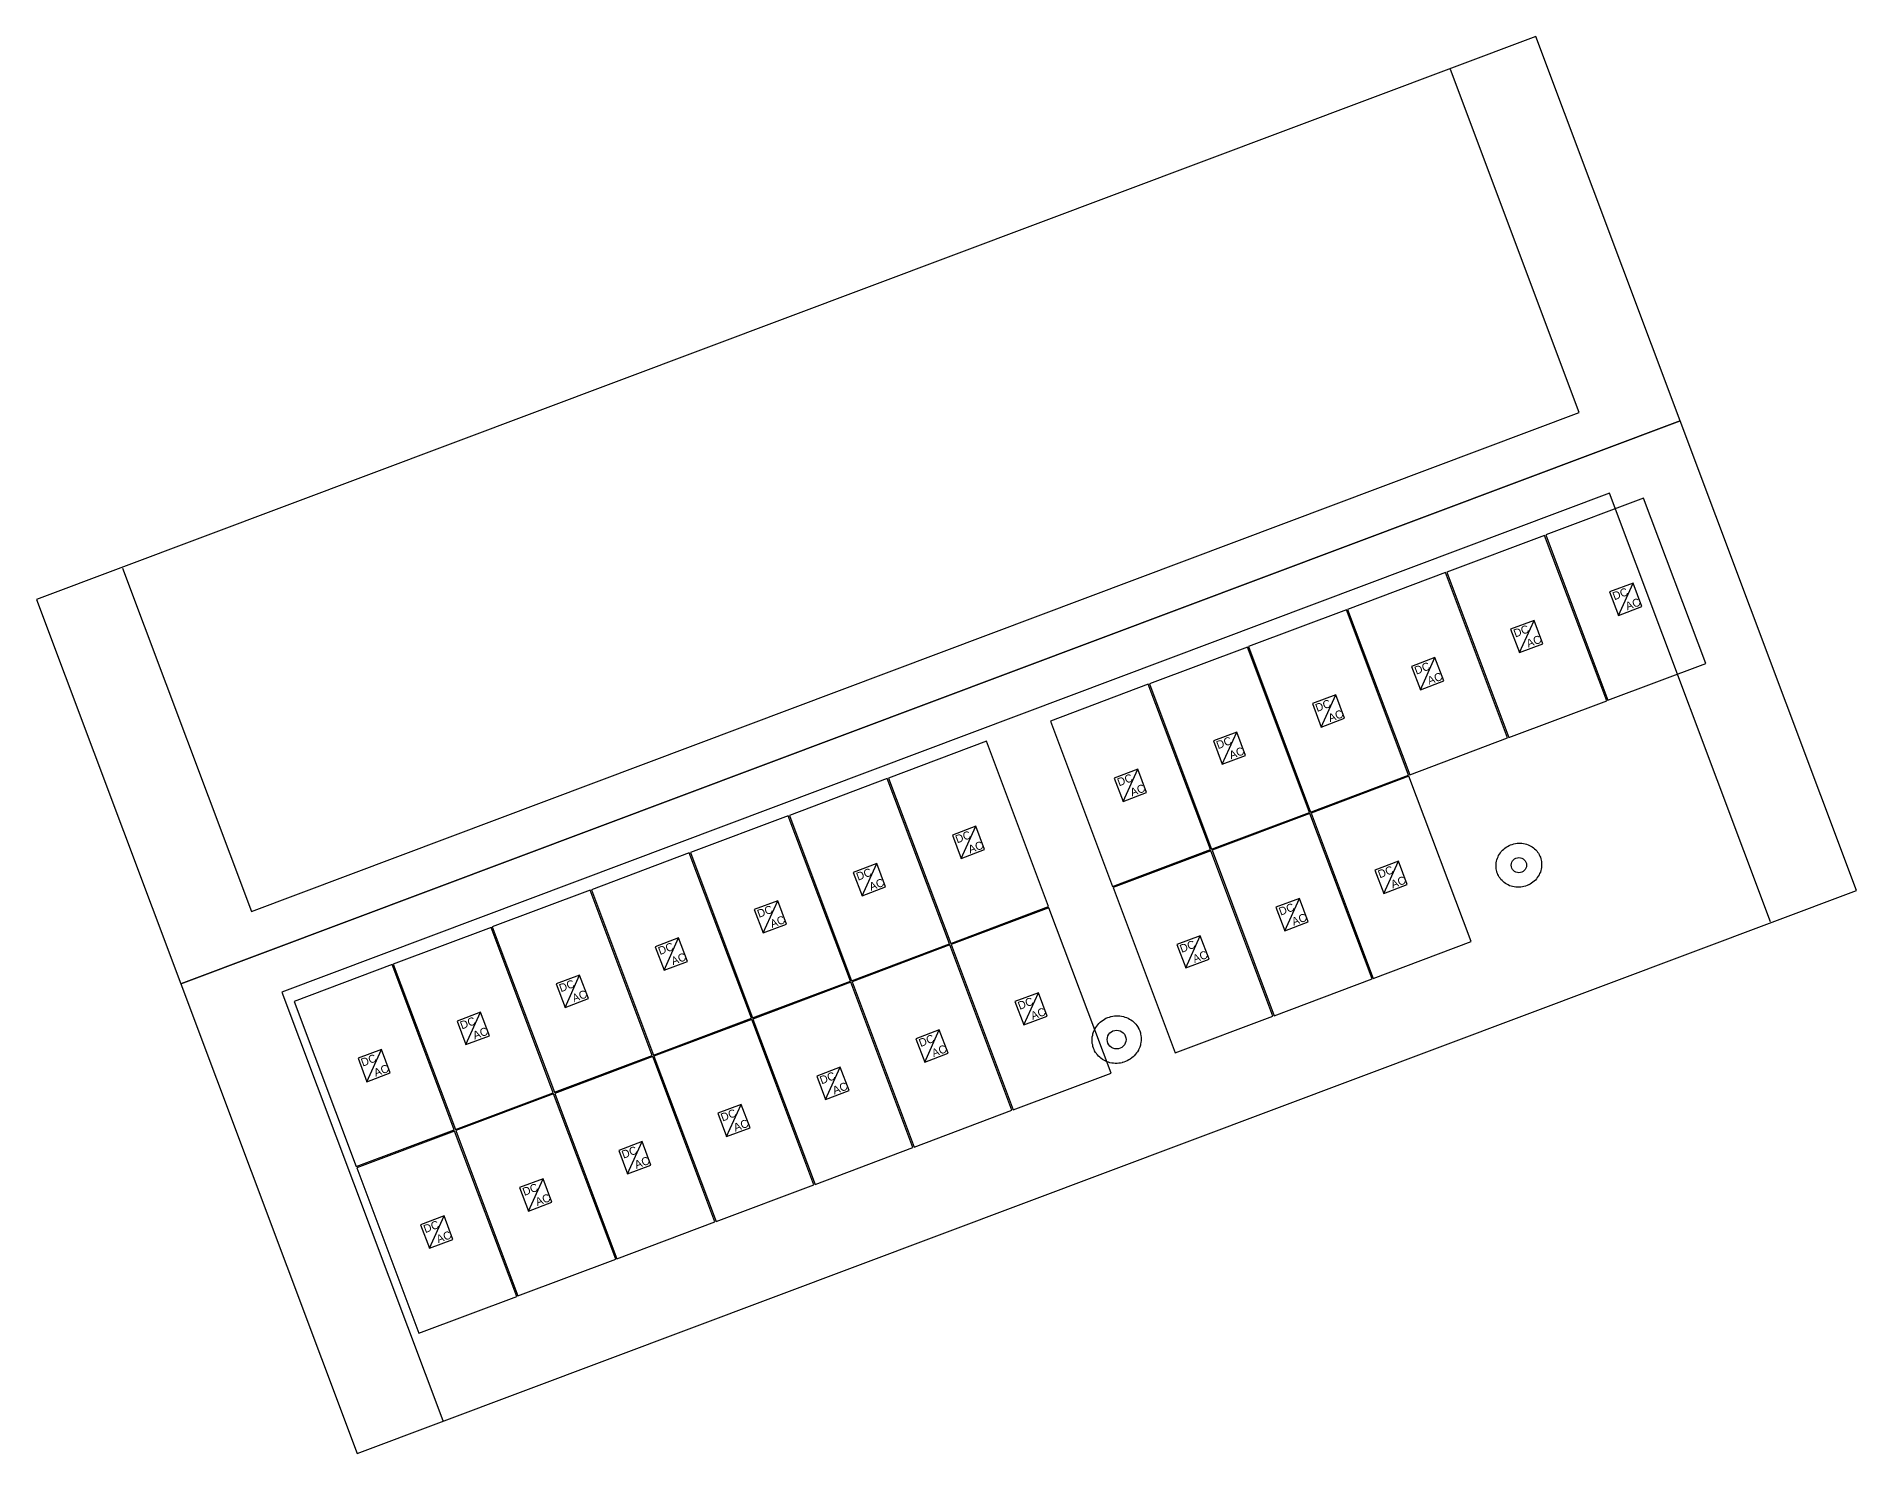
# Model space of a CAD drawing. Header units: feet. Extents: x -179 to 31, y -22 to 191.
# Drawn here: x -179.3 to -119.6, y 144.5 to 191 of the extents above; entities that cross this region are included whole.
import ezdxf

# ---------------------------------------------------------------- set-up
doc = ezdxf.new("R2010")
doc.units = ezdxf.units.FT
for name, color, linetype in [('Buildings', 7, 'CONTINUOUS'), ('Modules', 7, 'CONTINUOUS'), ('Obstructions', 7, 'CONTINUOUS'), ('Setbacks', 7, 'CONTINUOUS')]:
    doc.layers.add(name, color=color, linetype=linetype)

msp = doc.modelspace()

# ---------------------------------------------------------------- linework, layer by layer
at = {"layer": 'Buildings', "color": 252}
for p, q in [((-130.149, 190.985), (-179.316, 172.514)), ((-125.413, 178.379), (-130.149, 190.985)), ((-125.413, 178.379), (-174.58, 159.909)), ((-174.58, 159.909), (-125.413, 178.379)), ((-119.625, 162.973), (-125.413, 178.379)), ((-179.316, 172.514), (-174.58, 159.909)), ((-168.792, 144.502), (-119.625, 162.973)), ((-174.58, 159.909), (-168.792, 144.502))]:
    msp.add_line(p, q, dxfattribs=at)
at = {"layer": 'Modules', "color": 254}
for p, q in [((-126.61, 175.838), (-129.819, 174.632)), ((-124.572, 170.415), (-126.61, 175.838)), ((-129.858, 174.618), (-133.067, 173.412)), ((-127.82, 169.195), (-129.858, 174.618)), ((-129.819, 174.632), (-127.782, 169.209)), ((-133.106, 173.398), (-136.315, 172.192)), ((-131.068, 167.975), (-133.106, 173.398)), ((-133.067, 173.412), (-131.03, 167.989)), ((-126.956, 173.051), (-127.724, 172.763)), ((-127.724, 172.763), (-127.435, 171.995)), ((-127.435, 171.995), (-126.956, 173.051)), ((-126.668, 172.284), (-126.956, 173.051)), ((-136.356, 172.174), (-139.566, 170.969)), ((-134.319, 166.752), (-136.356, 172.174)), ((-136.315, 172.192), (-134.278, 166.769)), ((-127.435, 171.995), (-126.668, 172.284)), ((-130.204, 171.832), (-130.972, 171.543)), ((-130.972, 171.543), (-130.683, 170.775)), ((-130.683, 170.775), (-130.204, 171.832)), ((-129.916, 171.064), (-130.204, 171.832)), ((-139.604, 170.955), (-142.814, 169.749)), ((-137.567, 165.532), (-139.604, 170.955)), ((-139.566, 170.969), (-137.529, 165.546)), ((-130.683, 170.775), (-129.916, 171.064)), ((-133.452, 170.612), (-134.22, 170.323)), ((-134.22, 170.323), (-133.931, 169.555)), ((-133.931, 169.555), (-133.452, 170.612)), ((-133.164, 169.844), (-133.452, 170.612)), ((-127.782, 169.209), (-124.572, 170.415)), ((-142.852, 169.735), (-146.062, 168.529)), ((-140.815, 164.312), (-142.852, 169.735)), ((-142.814, 169.749), (-140.777, 164.326)), ((-133.931, 169.555), (-133.164, 169.844)), ((-136.703, 169.388), (-137.471, 169.1)), ((-137.471, 169.1), (-137.182, 168.332)), ((-137.182, 168.332), (-136.703, 169.388)), ((-136.414, 168.62), (-136.703, 169.388)), ((-131.03, 167.989), (-127.82, 169.195)), ((-146.062, 168.529), (-144.025, 163.106)), ((-137.182, 168.332), (-136.414, 168.62)), ((-148.161, 167.865), (-151.37, 166.659)), ((-146.123, 162.442), (-148.161, 167.865)), ((-139.951, 168.168), (-140.719, 167.88)), ((-140.719, 167.88), (-140.43, 167.112)), ((-140.43, 167.112), (-139.951, 168.168)), ((-139.662, 167.401), (-139.951, 168.168)), ((-134.278, 166.769), (-131.068, 167.975)), ((-140.43, 167.112), (-139.662, 167.401)), ((-151.411, 166.641), (-154.621, 165.436)), ((-149.374, 161.218), (-151.411, 166.641)), ((-151.37, 166.659), (-149.333, 161.236)), ((-143.199, 166.949), (-143.967, 166.66)), ((-143.967, 166.66), (-143.678, 165.892)), ((-143.678, 165.892), (-143.199, 166.949)), ((-142.91, 166.181), (-143.199, 166.949)), ((-137.529, 165.546), (-134.319, 166.752)), ((-134.305, 166.718), (-137.514, 165.512)), ((-132.268, 161.295), (-134.305, 166.718)), ((-143.678, 165.892), (-142.91, 166.181)), ((-154.659, 165.421), (-157.869, 164.216)), ((-152.622, 159.999), (-154.659, 165.421)), ((-154.621, 165.436), (-152.584, 160.013)), ((-140.777, 164.326), (-137.567, 165.532)), ((-137.553, 165.495), (-140.762, 164.289)), ((-135.516, 160.072), (-137.553, 165.495)), ((-137.514, 165.512), (-135.477, 160.089)), ((-148.507, 165.079), (-149.275, 164.79)), ((-149.275, 164.79), (-148.986, 164.022)), ((-148.986, 164.022), (-148.507, 165.079)), ((-148.219, 164.311), (-148.507, 165.079)), ((-157.907, 164.202), (-161.117, 162.996)), ((-155.87, 158.779), (-157.907, 164.202)), ((-157.869, 164.216), (-155.832, 158.793)), ((-148.986, 164.022), (-148.219, 164.311)), ((-144.025, 163.106), (-140.815, 164.312)), ((-140.801, 164.275), (-144.01, 163.069)), ((-138.764, 158.852), (-140.801, 164.275)), ((-140.762, 164.289), (-138.725, 158.866)), ((-151.758, 163.855), (-152.526, 163.567)), ((-152.526, 163.567), (-152.237, 162.799)), ((-152.237, 162.799), (-151.758, 163.855)), ((-151.469, 163.087), (-151.758, 163.855)), ((-134.651, 163.932), (-135.419, 163.643)), ((-135.419, 163.643), (-135.131, 162.876)), ((-135.131, 162.876), (-134.651, 163.932)), ((-134.363, 163.164), (-134.651, 163.932)), ((-161.155, 162.982), (-164.365, 161.776)), ((-159.118, 157.559), (-161.155, 162.982)), ((-161.117, 162.996), (-159.08, 157.573)), ((-152.237, 162.799), (-151.469, 163.087)), ((-144.01, 163.069), (-141.973, 157.646)), ((-135.131, 162.876), (-134.363, 163.164)), ((-155.006, 162.635), (-155.774, 162.347)), ((-155.485, 161.579), (-155.006, 162.635)), ((-154.717, 161.868), (-155.006, 162.635)), ((-149.333, 161.236), (-146.123, 162.442)), ((-146.112, 162.405), (-149.321, 161.199)), ((-144.075, 156.982), (-146.112, 162.405)), ((-137.899, 162.708), (-138.667, 162.42)), ((-138.667, 162.42), (-138.379, 161.652)), ((-138.379, 161.652), (-137.899, 162.708)), ((-137.611, 161.941), (-137.899, 162.708)), ((-164.403, 161.762), (-167.613, 160.556)), ((-162.366, 156.339), (-164.403, 161.762)), ((-164.365, 161.776), (-162.328, 156.353)), ((-155.774, 162.347), (-155.485, 161.579)), ((-155.485, 161.579), (-154.717, 161.868)), ((-138.379, 161.652), (-137.611, 161.941)), ((-158.254, 161.415), (-159.022, 161.127)), ((-158.733, 160.359), (-158.254, 161.415)), ((-157.965, 160.648), (-158.254, 161.415)), ((-152.584, 160.013), (-149.374, 161.218)), ((-149.36, 161.185), (-152.569, 159.979)), ((-147.323, 155.762), (-149.36, 161.185)), ((-149.321, 161.199), (-147.284, 155.776)), ((-141.147, 161.489), (-141.915, 161.2)), ((-141.915, 161.2), (-141.627, 160.432)), ((-141.627, 160.432), (-141.147, 161.489)), ((-140.859, 160.721), (-141.147, 161.489)), ((-135.477, 160.089), (-132.268, 161.295)), ((-159.022, 161.127), (-158.733, 160.359)), ((-158.733, 160.359), (-157.965, 160.648)), ((-141.627, 160.432), (-140.859, 160.721)), ((-167.654, 160.542), (-170.864, 159.336)), ((-165.617, 155.119), (-167.654, 160.542)), ((-167.613, 160.556), (-165.576, 155.133)), ((-161.502, 160.196), (-162.27, 159.907)), ((-161.981, 159.139), (-161.502, 160.196)), ((-161.213, 159.428), (-161.502, 160.196)), ((-155.832, 158.793), (-152.622, 159.999)), ((-152.569, 159.979), (-150.532, 154.556)), ((-138.725, 158.866), (-135.516, 160.072)), ((-162.27, 159.907), (-161.981, 159.139)), ((-161.981, 159.139), (-161.213, 159.428)), ((-152.608, 159.961), (-155.817, 158.756)), ((-150.571, 154.539), (-152.608, 159.961)), ((-146.458, 159.619), (-147.226, 159.33)), ((-146.938, 158.562), (-146.458, 159.619)), ((-146.17, 158.851), (-146.458, 159.619)), ((-170.864, 159.336), (-168.826, 153.914)), ((-164.75, 158.976), (-165.518, 158.687)), ((-165.229, 157.92), (-164.75, 158.976)), ((-164.461, 158.208), (-164.75, 158.976)), ((-159.08, 157.573), (-155.87, 158.779)), ((-147.226, 159.33), (-146.938, 158.562)), ((-146.938, 158.562), (-146.17, 158.851)), ((-141.973, 157.646), (-138.764, 158.852)), ((-165.518, 158.687), (-165.229, 157.92)), ((-165.229, 157.92), (-164.461, 158.208)), ((-155.856, 158.742), (-159.065, 157.536)), ((-153.819, 153.319), (-155.856, 158.742)), ((-155.817, 158.756), (-153.78, 153.333)), ((-149.706, 158.399), (-150.474, 158.11)), ((-150.186, 157.342), (-149.706, 158.399)), ((-149.418, 157.631), (-149.706, 158.399)), ((-168.001, 157.756), (-168.768, 157.468)), ((-168.48, 156.7), (-168.001, 157.756)), ((-167.712, 156.988), (-168.001, 157.756)), ((-150.474, 158.11), (-150.186, 157.342)), ((-150.186, 157.342), (-149.418, 157.631)), ((-168.768, 157.468), (-168.48, 156.7)), ((-168.48, 156.7), (-167.712, 156.988)), ((-162.328, 156.353), (-159.118, 157.559)), ((-159.104, 157.522), (-162.313, 156.316)), ((-157.067, 152.099), (-159.104, 157.522)), ((-159.065, 157.536), (-157.028, 152.113)), ((-152.954, 157.175), (-153.722, 156.887)), ((-153.434, 156.119), (-152.954, 157.175)), ((-152.666, 156.407), (-152.954, 157.175)), ((-153.722, 156.887), (-153.434, 156.119)), ((-153.434, 156.119), (-152.666, 156.407)), ((-147.284, 155.776), (-144.075, 156.982)), ((-165.576, 155.133), (-162.366, 156.339)), ((-162.355, 156.302), (-165.564, 155.096)), ((-160.317, 150.879), (-162.355, 156.302)), ((-162.313, 156.316), (-160.276, 150.893)), ((-156.202, 155.955), (-156.97, 155.667)), ((-156.682, 154.899), (-156.202, 155.955)), ((-155.914, 155.188), (-156.202, 155.955)), ((-156.97, 155.667), (-156.682, 154.899)), ((-150.532, 154.556), (-147.323, 155.762)), ((-168.826, 153.914), (-165.617, 155.119)), ((-165.603, 155.082), (-168.812, 153.876)), ((-163.565, 149.659), (-165.603, 155.082)), ((-165.564, 155.096), (-163.527, 149.673)), ((-159.45, 154.736), (-160.218, 154.447)), ((-159.93, 153.679), (-159.45, 154.736)), ((-159.162, 153.968), (-159.45, 154.736)), ((-156.682, 154.899), (-155.914, 155.188)), ((-160.218, 154.447), (-159.93, 153.679)), ((-153.78, 153.333), (-150.571, 154.539)), ((-168.812, 153.876), (-166.775, 148.453)), ((-162.701, 153.516), (-163.469, 153.227)), ((-163.18, 152.459), (-162.701, 153.516)), ((-162.413, 152.748), (-162.701, 153.516)), ((-159.93, 153.679), (-159.162, 153.968)), ((-163.469, 153.227), (-163.18, 152.459)), ((-157.028, 152.113), (-153.819, 153.319)), ((-165.949, 152.296), (-166.717, 152.007)), ((-166.428, 151.24), (-165.949, 152.296)), ((-165.661, 151.528), (-165.949, 152.296)), ((-163.18, 152.459), (-162.413, 152.748)), ((-166.717, 152.007), (-166.428, 151.24)), ((-160.276, 150.893), (-157.067, 152.099)), ((-166.428, 151.24), (-165.661, 151.528)), ((-163.527, 149.673), (-160.317, 150.879)), ((-166.775, 148.453), (-163.565, 149.659))]:
    msp.add_line(p, q, dxfattribs=at)
at = {"layer": 'Obstructions', "color": 252}
for centre, radius in [((-130.7, 163.802), 0.25), ((-143.891, 158.082), 0.308)]:
    msp.add_circle(centre, radius, dxfattribs=at)
at = {"layer": 'Setbacks', "color": 2}
for p, q in [((-128.721, 178.646), (-132.948, 189.898)), ((-172.265, 162.287), (-128.721, 178.646)), ((-127.728, 176.001), (-171.272, 159.642)), ((-122.448, 161.948), (-127.728, 176.001)), ((-176.493, 173.54), (-172.265, 162.287)), ((-131.364, 164.12), (-131.338, 164.166)), ((-131.338, 164.166), (-131.305, 164.207)), ((-131.338, 164.166), (-131.338, 164.166)), ((-131.305, 164.207), (-131.276, 164.251)), ((-131.276, 164.251), (-131.241, 164.29)), ((-131.276, 164.251), (-131.276, 164.251)), ((-131.241, 164.29), (-131.199, 164.325)), ((-131.241, 164.29), (-131.241, 164.29)), ((-131.199, 164.325), (-131.16, 164.362)), ((-131.16, 164.363), (-131.118, 164.394)), ((-131.16, 164.362), (-131.16, 164.363)), ((-131.118, 164.394), (-131.117, 164.394)), ((-131.117, 164.394), (-131.068, 164.419)), ((-131.068, 164.419), (-131.022, 164.449)), ((-131.022, 164.449), (-131.021, 164.449)), ((-131.021, 164.449), (-130.974, 164.47)), ((-130.974, 164.47), (-130.973, 164.471)), ((-130.973, 164.471), (-130.92, 164.485)), ((-130.92, 164.485), (-130.868, 164.505)), ((-130.868, 164.505), (-130.867, 164.505)), ((-130.867, 164.505), (-130.816, 164.516)), ((-130.816, 164.516), (-130.761, 164.519)), ((-130.816, 164.516), (-130.816, 164.516)), ((-130.761, 164.519), (-130.707, 164.527)), ((-130.707, 164.527), (-130.706, 164.527)), ((-130.706, 164.527), (-130.654, 164.527)), ((-130.654, 164.527), (-130.654, 164.527)), ((-130.654, 164.527), (-130.601, 164.519)), ((-130.601, 164.519), (-130.548, 164.516)), ((-130.548, 164.516), (-130.547, 164.516)), ((-130.547, 164.516), (-130.496, 164.505)), ((-130.496, 164.505), (-130.495, 164.505)), ((-130.495, 164.505), (-130.447, 164.487)), ((-130.447, 164.487), (-130.398, 164.474)), ((-130.398, 164.474), (-130.397, 164.473)), ((-130.397, 164.473), (-130.349, 164.452)), ((-130.349, 164.452), (-130.349, 164.452)), ((-130.349, 164.452), (-130.308, 164.425)), ((-130.308, 164.425), (-130.263, 164.402)), ((-130.263, 164.402), (-130.263, 164.402)), ((-130.263, 164.402), (-130.221, 164.371)), ((-130.221, 164.371), (-130.22, 164.371)), ((-130.22, 164.371), (-130.187, 164.337)), ((-130.187, 164.337), (-130.149, 164.307)), ((-130.149, 164.307), (-130.149, 164.307)), ((-130.149, 164.307), (-130.114, 164.268)), ((-130.114, 164.268), (-130.113, 164.268)), ((-130.113, 164.268), (-130.088, 164.228)), ((-130.088, 164.228), (-130.059, 164.192)), ((-130.059, 164.192), (-130.058, 164.192)), ((-130.058, 164.192), (-130.032, 164.147)), ((-131.448, 163.83), (-131.442, 163.882)), ((-131.445, 163.783), (-131.448, 163.83)), ((-131.448, 163.83), (-131.448, 163.83)), ((-131.448, 163.736), (-131.445, 163.783)), ((-131.448, 163.735), (-131.448, 163.736)), ((-131.442, 163.683), (-131.448, 163.735)), ((-131.442, 163.883), (-131.429, 163.93)), ((-131.442, 163.882), (-131.442, 163.883)), ((-131.43, 163.638), (-131.442, 163.683)), ((-131.442, 163.683), (-131.442, 163.683)), ((-131.423, 163.592), (-131.43, 163.638)), ((-131.429, 163.93), (-131.422, 163.977)), ((-131.407, 163.542), (-131.423, 163.592)), ((-131.423, 163.592), (-131.423, 163.592)), ((-131.422, 163.978), (-131.406, 164.028)), ((-131.422, 163.977), (-131.422, 163.978)), ((-131.406, 164.028), (-131.405, 164.028)), ((-131.405, 164.028), (-131.382, 164.073)), ((-131.382, 164.073), (-131.364, 164.12)), ((-131.364, 164.12), (-131.364, 164.12)), ((-130.032, 164.147), (-130.032, 164.146)), ((-130.032, 164.146), (-130.016, 164.103)), ((-129.996, 163.575), (-130.019, 163.53)), ((-130.016, 164.103), (-129.995, 164.062)), ((-129.995, 163.576), (-129.996, 163.575)), ((-129.995, 164.062), (-129.994, 164.062)), ((-129.979, 163.626), (-129.995, 163.576)), ((-129.994, 164.062), (-129.978, 164.012)), ((-129.972, 163.674), (-129.979, 163.626)), ((-129.979, 163.626), (-129.979, 163.626)), ((-129.978, 164.012), (-129.978, 164.011)), ((-129.978, 164.011), (-129.971, 163.965)), ((-129.959, 163.721), (-129.972, 163.674)), ((-129.971, 163.965), (-129.959, 163.921)), ((-129.959, 163.921), (-129.959, 163.92)), ((-129.959, 163.92), (-129.953, 163.868)), ((-129.953, 163.773), (-129.959, 163.721)), ((-129.959, 163.721), (-129.959, 163.721)), ((-129.953, 163.868), (-129.956, 163.821)), ((-129.956, 163.821), (-129.953, 163.774)), ((-129.953, 163.868), (-129.953, 163.868)), ((-129.953, 163.774), (-129.953, 163.773)), ((-131.406, 163.542), (-131.407, 163.542)), ((-131.385, 163.501), (-131.406, 163.542)), ((-131.369, 163.458), (-131.385, 163.501)), ((-131.369, 163.457), (-131.369, 163.458)), ((-131.343, 163.412), (-131.369, 163.457)), ((-131.342, 163.411), (-131.343, 163.412)), ((-131.313, 163.375), (-131.342, 163.411)), ((-131.288, 163.336), (-131.313, 163.375)), ((-131.287, 163.336), (-131.288, 163.336)), ((-131.252, 163.297), (-131.287, 163.336)), ((-131.252, 163.296), (-131.252, 163.297)), ((-131.214, 163.266), (-131.252, 163.296)), ((-131.181, 163.233), (-131.214, 163.266)), ((-131.18, 163.232), (-131.181, 163.233)), ((-131.138, 163.201), (-131.18, 163.232)), ((-131.093, 163.179), (-131.138, 163.201)), ((-131.138, 163.201), (-131.138, 163.201)), ((-131.052, 163.152), (-131.093, 163.179)), ((-131.004, 163.13), (-131.052, 163.152)), ((-131.052, 163.152), (-131.052, 163.152)), ((-131.003, 163.13), (-131.004, 163.13)), ((-130.954, 163.117), (-131.003, 163.13)), ((-130.906, 163.098), (-130.954, 163.117)), ((-130.905, 163.098), (-130.906, 163.098)), ((-130.854, 163.087), (-130.905, 163.098)), ((-130.853, 163.087), (-130.854, 163.087)), ((-130.8, 163.084), (-130.853, 163.087)), ((-130.747, 163.076), (-130.8, 163.084)), ((-130.695, 163.076), (-130.747, 163.076)), ((-130.747, 163.076), (-130.747, 163.076)), ((-130.694, 163.076), (-130.695, 163.076)), ((-130.64, 163.084), (-130.694, 163.076)), ((-130.585, 163.088), (-130.64, 163.084)), ((-130.534, 163.099), (-130.585, 163.088)), ((-130.585, 163.088), (-130.585, 163.088)), ((-130.533, 163.099), (-130.534, 163.099)), ((-130.481, 163.118), (-130.533, 163.099)), ((-130.428, 163.133), (-130.481, 163.118)), ((-130.427, 163.133), (-130.428, 163.133)), ((-130.38, 163.154), (-130.427, 163.133)), ((-130.379, 163.155), (-130.38, 163.154)), ((-130.333, 163.184), (-130.379, 163.155)), ((-130.284, 163.21), (-130.333, 163.184)), ((-130.283, 163.21), (-130.284, 163.21)), ((-130.241, 163.241), (-130.283, 163.21)), ((-130.202, 163.279), (-130.241, 163.241)), ((-130.241, 163.241), (-130.241, 163.241)), ((-130.16, 163.313), (-130.202, 163.279)), ((-130.125, 163.353), (-130.16, 163.314)), ((-130.16, 163.314), (-130.16, 163.313)), ((-130.096, 163.397), (-130.125, 163.353)), ((-130.125, 163.353), (-130.125, 163.353)), ((-130.063, 163.437), (-130.096, 163.397)), ((-130.037, 163.483), (-130.063, 163.438)), ((-130.063, 163.438), (-130.063, 163.437)), ((-130.019, 163.53), (-130.037, 163.484)), ((-130.037, 163.484), (-130.037, 163.483)), ((-171.272, 159.642), (-165.992, 145.589)), ((-144.287, 158.75), (-144.241, 158.779)), ((-144.241, 158.779), (-144.24, 158.78)), ((-144.24, 158.78), (-144.182, 158.806)), ((-144.182, 158.806), (-144.181, 158.806)), ((-144.181, 158.806), (-144.128, 158.821)), ((-144.128, 158.821), (-144.076, 158.84)), ((-144.076, 158.84), (-144.075, 158.84)), ((-144.075, 158.84), (-144.012, 158.854)), ((-144.012, 158.854), (-143.957, 158.857)), ((-144.012, 158.854), (-144.012, 158.854)), ((-143.957, 158.857), (-143.903, 158.865)), ((-143.903, 158.865), (-143.903, 158.865)), ((-143.903, 158.865), (-143.838, 158.865)), ((-143.838, 158.865), (-143.838, 158.865)), ((-143.838, 158.865), (-143.785, 158.857)), ((-143.785, 158.857), (-143.732, 158.854)), ((-143.732, 158.854), (-143.731, 158.854)), ((-143.731, 158.854), (-143.668, 158.841)), ((-143.668, 158.841), (-143.668, 158.841)), ((-143.668, 158.841), (-143.62, 158.822)), ((-143.62, 158.822), (-143.57, 158.809)), ((-143.57, 158.809), (-143.57, 158.809)), ((-143.57, 158.809), (-143.511, 158.783)), ((-143.511, 158.783), (-143.51, 158.782)), ((-143.51, 158.782), (-143.469, 158.755)), ((-144.689, 158.175), (-144.676, 158.222)), ((-144.676, 158.222), (-144.669, 158.27)), ((-144.669, 158.27), (-144.668, 158.271)), ((-144.668, 158.271), (-144.649, 158.332)), ((-144.649, 158.332), (-144.648, 158.332)), ((-144.648, 158.332), (-144.625, 158.377)), ((-144.625, 158.377), (-144.607, 158.424)), ((-144.607, 158.425), (-144.575, 158.48)), ((-144.607, 158.424), (-144.607, 158.425)), ((-144.575, 158.481), (-144.542, 158.522)), ((-144.575, 158.48), (-144.575, 158.481)), ((-144.542, 158.522), (-144.513, 158.565)), ((-144.513, 158.566), (-144.47, 158.613)), ((-144.513, 158.565), (-144.513, 158.566)), ((-144.47, 158.614), (-144.428, 158.648)), ((-144.47, 158.613), (-144.47, 158.614)), ((-144.428, 158.648), (-144.389, 158.686)), ((-144.389, 158.686), (-144.337, 158.724)), ((-144.389, 158.686), (-144.389, 158.686)), ((-144.337, 158.724), (-144.336, 158.724)), ((-144.336, 158.724), (-144.287, 158.75)), ((-143.469, 158.755), (-143.425, 158.733)), ((-143.425, 158.733), (-143.424, 158.733)), ((-143.424, 158.733), (-143.372, 158.695)), ((-143.372, 158.695), (-143.372, 158.695)), ((-143.372, 158.695), (-143.338, 158.661)), ((-143.338, 158.661), (-143.301, 158.631)), ((-143.301, 158.631), (-143.3, 158.63)), ((-143.3, 158.63), (-143.257, 158.583)), ((-143.257, 158.583), (-143.257, 158.582)), ((-143.257, 158.582), (-143.232, 158.543)), ((-143.232, 158.543), (-143.202, 158.507)), ((-143.202, 158.507), (-143.202, 158.506)), ((-143.202, 158.506), (-143.17, 158.451)), ((-143.17, 158.451), (-143.17, 158.45)), ((-143.17, 158.45), (-143.153, 158.407)), ((-143.153, 158.407), (-143.132, 158.366)), ((-143.132, 158.366), (-143.132, 158.366)), ((-143.132, 158.366), (-143.112, 158.304)), ((-143.112, 158.304), (-143.112, 158.304)), ((-143.112, 158.304), (-143.105, 158.258)), ((-143.105, 158.258), (-143.093, 158.214)), ((-143.093, 158.214), (-143.093, 158.213)), ((-143.093, 158.213), (-143.086, 158.149)), ((-144.696, 158.111), (-144.689, 158.175)), ((-144.696, 158.11), (-144.696, 158.111)), ((-144.693, 158.063), (-144.696, 158.11)), ((-144.696, 158.016), (-144.693, 158.063)), ((-144.689, 157.952), (-144.696, 158.016)), ((-144.696, 158.016), (-144.696, 158.016)), ((-144.689, 158.175), (-144.689, 158.175)), ((-144.689, 157.951), (-144.689, 157.952)), ((-144.676, 157.907), (-144.689, 157.951)), ((-144.67, 157.861), (-144.676, 157.907)), ((-144.669, 157.86), (-144.67, 157.861)), ((-144.65, 157.799), (-144.669, 157.86)), ((-144.649, 157.799), (-144.65, 157.799)), ((-144.628, 157.758), (-144.649, 157.799)), ((-144.612, 157.715), (-144.628, 157.758)), ((-144.612, 157.714), (-144.612, 157.715)), ((-144.58, 157.659), (-144.612, 157.714)), ((-144.579, 157.658), (-144.58, 157.659)), ((-144.55, 157.622), (-144.579, 157.658)), ((-144.525, 157.583), (-144.55, 157.622)), ((-144.524, 157.582), (-144.525, 157.583)), ((-144.481, 157.535), (-144.524, 157.582)), ((-143.269, 157.599), (-143.312, 157.551)), ((-143.268, 157.6), (-143.269, 157.599)), ((-143.24, 157.643), (-143.268, 157.6)), ((-143.207, 157.684), (-143.24, 157.643)), ((-143.174, 157.74), (-143.207, 157.685)), ((-143.207, 157.685), (-143.207, 157.684)), ((-143.156, 157.788), (-143.174, 157.741)), ((-143.174, 157.741), (-143.174, 157.74)), ((-143.133, 157.833), (-143.156, 157.788)), ((-143.113, 157.894), (-143.133, 157.833)), ((-143.133, 157.833), (-143.133, 157.833)), ((-143.106, 157.943), (-143.113, 157.895)), ((-143.113, 157.895), (-143.113, 157.894)), ((-143.093, 157.99), (-143.106, 157.943)), ((-143.086, 158.054), (-143.093, 157.99)), ((-143.093, 157.99), (-143.093, 157.99)), ((-143.086, 158.149), (-143.089, 158.101)), ((-143.089, 158.101), (-143.086, 158.055)), ((-143.086, 158.149), (-143.086, 158.149)), ((-143.086, 158.055), (-143.086, 158.054)), ((-144.481, 157.534), (-144.481, 157.535)), ((-144.443, 157.504), (-144.481, 157.534)), ((-144.41, 157.47), (-144.443, 157.504)), ((-144.409, 157.47), (-144.41, 157.47)), ((-144.357, 157.432), (-144.409, 157.47)), ((-144.313, 157.409), (-144.357, 157.432)), ((-144.357, 157.432), (-144.357, 157.432)), ((-144.271, 157.382), (-144.313, 157.409)), ((-144.212, 157.356), (-144.271, 157.382)), ((-144.271, 157.382), (-144.271, 157.382)), ((-144.211, 157.356), (-144.212, 157.356)), ((-144.162, 157.342), (-144.211, 157.356)), ((-144.114, 157.324), (-144.162, 157.342)), ((-144.113, 157.324), (-144.114, 157.324)), ((-144.05, 157.311), (-144.113, 157.324)), ((-143.996, 157.308), (-144.05, 157.311)), ((-144.05, 157.311), (-144.05, 157.311)), ((-143.944, 157.3), (-143.996, 157.308)), ((-143.943, 157.299), (-143.944, 157.3)), ((-143.879, 157.299), (-143.943, 157.299)), ((-143.878, 157.3), (-143.879, 157.299)), ((-143.824, 157.308), (-143.878, 157.3)), ((-143.77, 157.311), (-143.824, 157.308)), ((-143.769, 157.311), (-143.77, 157.311)), ((-143.706, 157.324), (-143.769, 157.311)), ((-143.654, 157.344), (-143.706, 157.325)), ((-143.706, 157.325), (-143.706, 157.324)), ((-143.6, 157.359), (-143.654, 157.344)), ((-143.541, 157.385), (-143.6, 157.359)), ((-143.6, 157.359), (-143.6, 157.359)), ((-143.494, 157.415), (-143.541, 157.385)), ((-143.541, 157.385), (-143.541, 157.385)), ((-143.445, 157.441), (-143.494, 157.415)), ((-143.393, 157.479), (-143.445, 157.441)), ((-143.445, 157.441), (-143.445, 157.441)), ((-143.392, 157.479), (-143.393, 157.479)), ((-143.354, 157.517), (-143.392, 157.479)), ((-143.312, 157.551), (-143.354, 157.517)), ((-143.312, 157.551), (-143.312, 157.551))]:
    msp.add_line(p, q, dxfattribs=at)

# ---------------------------------------------------------------- texts
at = {"layer": 'Modules'}
for s, p in [('DC', (-127.568, 172.489)), ('AC', (-127.146, 172.157)), ('DC', (-130.816, 171.269)), ('AC', (-130.394, 170.937)), ('DC', (-134.064, 170.049)), ('AC', (-133.642, 169.717)), ('DC', (-137.315, 168.825)), ('AC', (-136.892, 168.493)), ('DC', (-140.563, 167.606)), ('AC', (-140.14, 167.274)), ('DC', (-143.811, 166.386)), ('AC', (-143.388, 166.054)), ('DC', (-149.119, 164.516)), ('AC', (-148.697, 164.184)), ('DC', (-152.37, 163.292)), ('DC', (-135.263, 163.369)), ('AC', (-151.947, 162.96)), ('AC', (-134.841, 163.037)), ('DC', (-155.618, 162.072)), ('DC', (-138.511, 162.145)), ('AC', (-155.195, 161.741)), ('AC', (-138.089, 161.814)), ('DC', (-158.866, 160.853)), ('DC', (-141.759, 160.926)), ('AC', (-158.443, 160.521)), ('AC', (-141.337, 160.594)), ('DC', (-162.114, 159.633)), ('AC', (-161.691, 159.301)), ('DC', (-147.071, 159.056)), ('DC', (-165.362, 158.413)), ('AC', (-146.648, 158.724)), ('AC', (-164.939, 158.081)), ('DC', (-150.318, 157.836)), ('DC', (-168.613, 157.193)), ('AC', (-149.896, 157.504)), ('AC', (-168.19, 156.861)), ('DC', (-153.566, 156.612)), ('AC', (-153.144, 156.28)), ('DC', (-156.814, 155.393)), ('AC', (-156.392, 155.061)), ('DC', (-160.062, 154.173)), ('AC', (-159.64, 153.841)), ('DC', (-163.313, 152.953)), ('AC', (-162.891, 152.621)), ('DC', (-166.561, 151.733)), ('AC', (-166.139, 151.401))]:
    msp.add_text(s, height=0.2625, rotation=20.58991, dxfattribs=at).set_placement(p)

doc.saveas('drawing.dxf')
